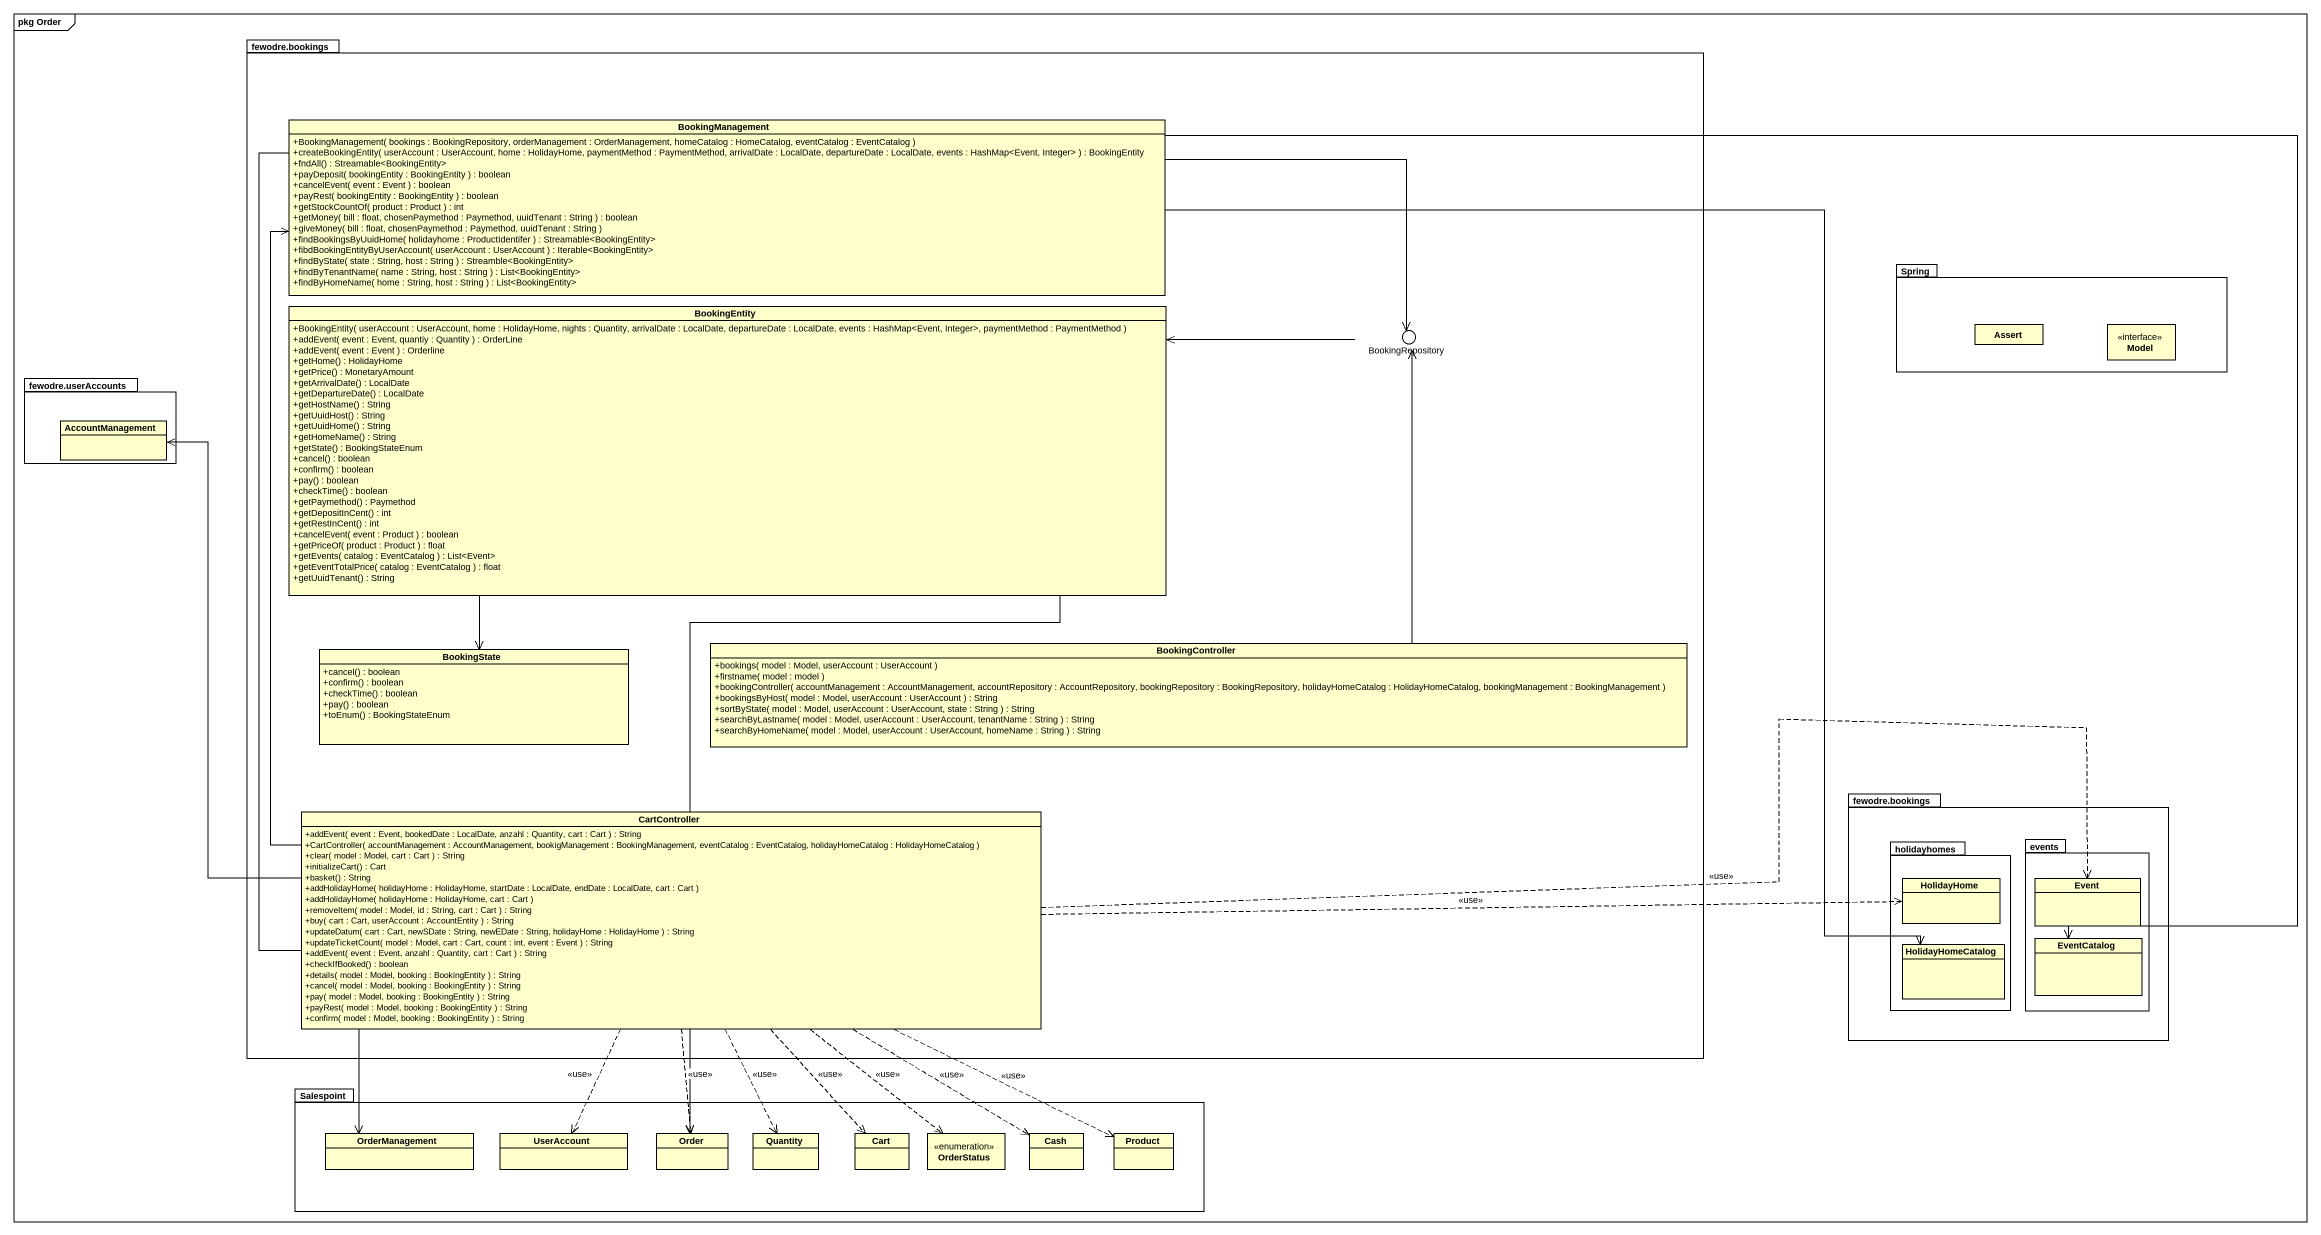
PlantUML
@startuml
mainframe pkg Order
allowmixing
hide circle
hide empty members
skinparam classAttributeIconSize 0
package "fewodre.bookings" as fewodre_bookings {
  class BookingManagement {
    +BookingManagement( bookings : BookingRepository, orderManagement : OrderManagement, homeCatalog : HomeCatalog, eventCatalog : EventCatalog )
    +createBookingEntity( userAccount : UserAccount, home : HolidayHome, paymentMethod : PaymentMethod, arrivalDate : LocalDate, departureDate : LocalDate, events : HashMap<Event, Integer> ) : BookingEntity
    +fndAll() : Streamable<BookingEntity>
    +payDeposit( bookingEntity : BookingEntity ) : boolean
    +cancelEvent( event : Event ) : boolean
    +payRest( bookingEntity : BookingEntity ) : boolean
    +getStockCountOf( product : Product ) : int
    +getMoney( bill : float, chosenPaymethod : Paymethod, uuidTenant : String ) : boolean
    +giveMoney( bill : float, chosenPaymethod : Paymethod, uuidTenant : String )
    +findBookingsByUuidHome( holidayhome : ProductIdentifer ) : Streamable<BookingEntity>
    +fibdBookingEntityByUserAccount( userAccount : UserAccount ) : Iterable<BookingEntity>
    +findByState( state : String, host : String ) : Streamble<BookingEntity>
    +findByTenantName( name : String, host : String ) : List<BookingEntity>
    +findByHomeName( home : String, host : String ) : List<BookingEntity>
  }
  class BookingEntity {
    +BookingEntity( userAccount : UserAccount, home : HolidayHome, nights : Quantity, arrivalDate : LocalDate, departureDate : LocalDate, events : HashMap<Event, Integer>, paymentMethod : PaymentMethod )
    +addEvent( event : Event, quantiy : Quantity ) : OrderLine
    +addEvent( event : Event ) : Orderline
    +getHome() : HolidayHome
    +getPrice() : MonetaryAmount
    +getArrivalDate() : LocalDate
    +getDepartureDate() : LocalDate
    +getHostName() : String
    +getUuidHost() : String
    +getUuidHome() : String
    +getHomeName() : String
    +getState() : BookingStateEnum
    +cancel() : boolean
    +confirm() : boolean
    +pay() : boolean
    +checkTime() : boolean
    +getPaymethod() : Paymethod
    +getDepositInCent() : int
    +getRestInCent() : int
    +cancelEvent( event : Product ) : boolean
    +getPriceOf( product : Product ) : float
    +getEvents( catalog : EventCatalog ) : List<Event>
    +getEventTotalPrice( catalog : EventCatalog ) : float
    +getUuidTenant() : String
  }
  class BookingState {
    +cancel() : boolean
    +confirm() : boolean
    +checkTime() : boolean
    +pay() : boolean
    +toEnum() : BookingStateEnum
  }
  class BookingController {
    +bookings( model : Model, userAccount : UserAccount )
    +firstname( model : model )
    +bookingController( accountManagement : AccountManagement, accountRepository : AccountRepository, bookingRepository : BookingRepository, holidayHomeCatalog : HolidayHomeCatalog, bookingManagement : BookingManagement )
    +bookingsByHost( model : Model, userAccount : UserAccount ) : String
    +sortByState( model : Model, userAccount : UserAccount, state : String ) : String
    +searchByLastname( model : Model, userAccount : UserAccount, tenantName : String ) : String
    +searchByHomeName( model : Model, userAccount : UserAccount, homeName : String ) : String
  }
  class CartController {
    +addEvent( event : Event, bookedDate : LocalDate, anzahl : Quantity, cart : Cart ) : String
    +CartController( accountManagement : AccountManagement, bookigManagement : BookingManagement, eventCatalog : EventCatalog, holidayHomeCatalog : HolidayHomeCatalog )
    +clear( model : Model, cart : Cart ) : String
    +initializeCart() : Cart
    +basket() : String
    +addHolidayHome( holidayHome : HolidayHome, startDate : LocalDate, endDate : LocalDate, cart : Cart )
    +addHolidayHome( holidayHome : HolidayHome, cart : Cart )
    +removeItem( model : Model, id : String, cart : Cart ) : String
    +buy( cart : Cart, userAccount : AccountEntity ) : String
    +updateDatum( cart : Cart, newSDate : String, newEDate : String, holidayHome : HolidayHome ) : String
    +updateTicketCount( model : Model, cart : Cart, count : int, event : Event ) : String
    +addEvent( event : Event, anzahl : Quantity, cart : Cart ) : String
    +checkIfBooked() : boolean
    +details( model : Model, booking : BookingEntity ) : String
    +cancel( model : Model, booking : BookingEntity ) : String
    +pay( model : Model, booking : BookingEntity ) : String
    +payRest( model : Model, booking : BookingEntity ) : String
    +confirm( model : Model, booking : BookingEntity ) : String
  }
}
package Spring {
  class Assert
  interface Model
}
() BookingRepository
package "fewodre.userAccounts" as fewodre_userAccounts {
  class AccountManagement
}
package "fewodre.bookings" as fewodre_bookings_2 {
  package holidayhomes {
    class HolidayHome
    class HolidayHomeCatalog
  }
  package events {
    class Event
    class EventCatalog
  }
}
package Salespoint {
  class OrderManagement
  class UserAccount
  class Order
  class Quantity
  class Cart
  enum OrderStatus
  class Cash
  class Product
}
fewodre_bookings -right- BookingRepository
BookingManagement -right-> BookingRepository
BookingManagement --> HolidayHomeCatalog
BookingManagement -right-> EventCatalog
BookingManagement --> OrderManagement
BookingEntity --> BookingState
BookingEntity --> Order
BookingRepository -left-> BookingEntity
BookingController -up-> BookingRepository
CartController -up-> BookingManagement
CartController -up-> AccountManagement
CartController .right.> HolidayHome : <<use>>
CartController .right.> Event : <<use>>
CartController ..> UserAccount : <<use>>
CartController ..> Order : <<use>>
CartController ..> Quantity : <<use>>
CartController ..> Cart : <<use>>
CartController ..> OrderStatus : <<use>>
CartController .right.> Cash : <<use>>
CartController .right.> Product : <<use>>
@enduml
